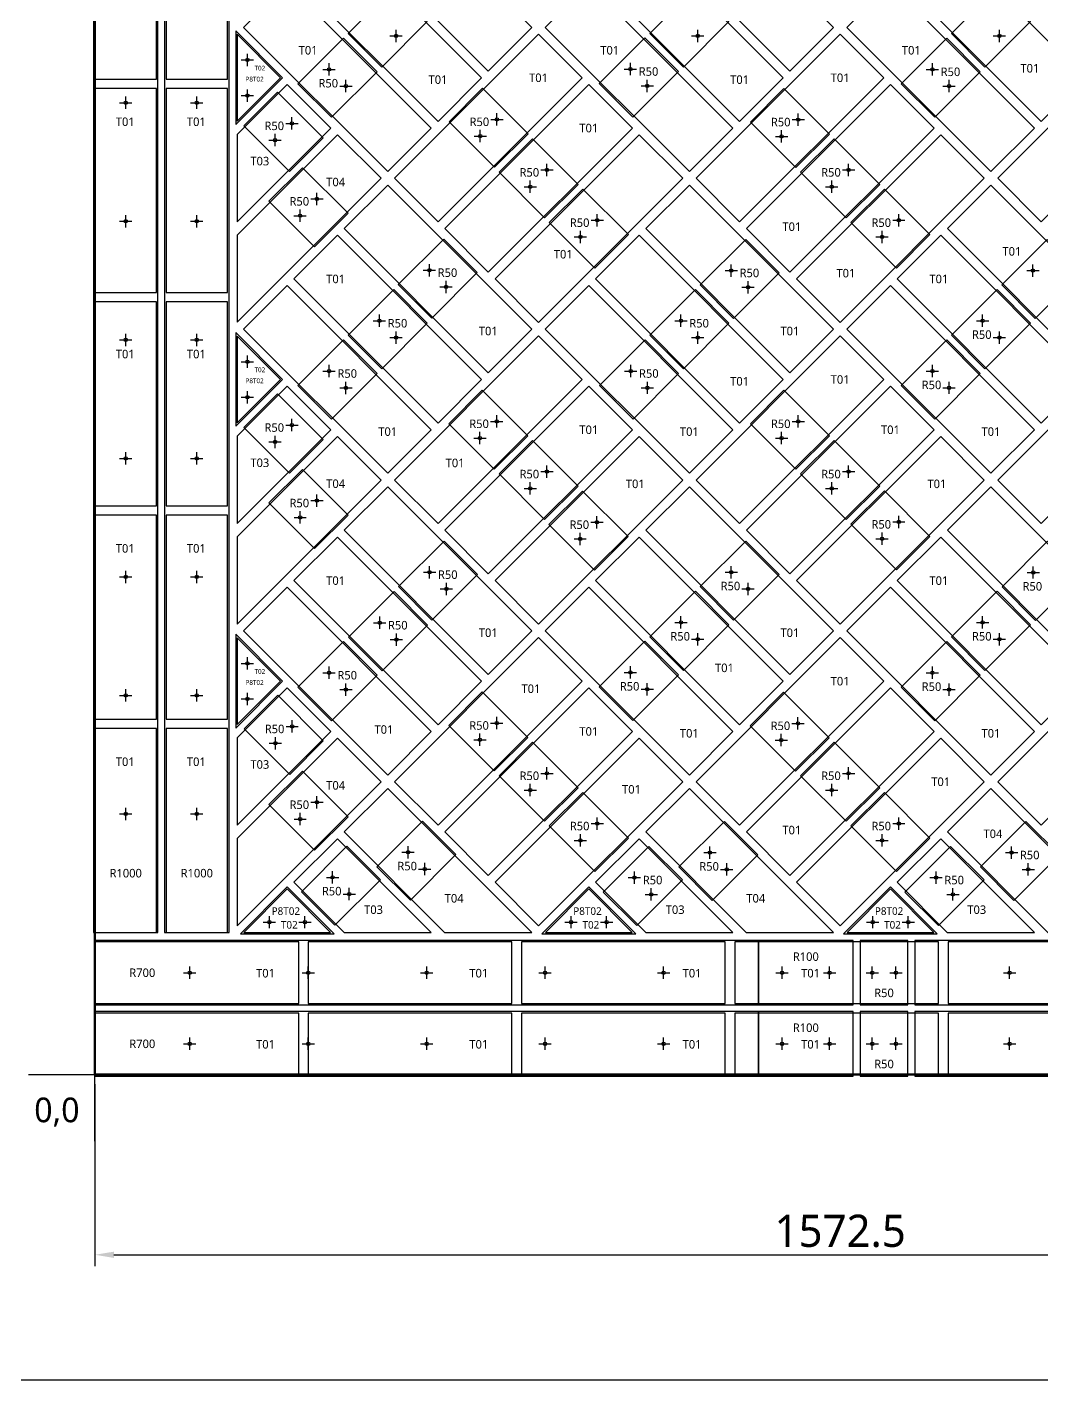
# Model space of a CAD drawing. Header units: millimetres. Extents: x -190 to 7814, y -8114 to 208.
# Drawn here: x 2501 to 3572, y -8114 to -6687 of the extents above; entities that cross this region are included whole.
import ezdxf
from ezdxf.enums import TextEntityAlignment as Align

# ---------------------------------------------------------------- set-up
doc = ezdxf.new("R2010")
doc.units = ezdxf.units.MM
for name, color, linetype in [('BOARD', 7, 'Continuous'), ('BORDER', 7, 'Continuous'), ('DIM', 8, 'Continuous'), ('ORIGIN', 1, 'Continuous'), ('P8_CLIP_PK_8T02', 14, 'Continuous'), ('P8_CLIP_R100', 30, 'Continuous'), ('P8_CLIP_R1000', 200, 'Continuous'), ('P8_CLIP_R50', 3, 'Continuous'), ('P8_CLIP_R700', 5, 'Continuous'), ('P8_HOLE', 1, 'Continuous'), ('P8_SLIP', 7, 'Continuous'), ('P8_TXT_B', 7, 'Continuous')]:
    doc.layers.add(name, color=color, linetype=linetype)
doc.styles.add('CN', font='msyh.ttc')
doc.dimstyles.new('MM', dxfattribs={"dimtxt": 34, "dimasz": 20, "dimexe": 12, "dimexo": 10, "dimgap": 8, "dimtad": 1, "dimdec": 1, "dimdsep": 46, "dimtxsty": 'CN', "dimcen": 2.5, "dimazin": 3, "dimtfac": 1, "dimtmove": 0, "dimatfit": 3})

msp = doc.modelspace()

# ---------------------------------------------------------------- linework, layer by layer
at = {"layer": 'BOARD', "lineweight": 50}
msp.add_lwpolyline([(2572.5, -7791.5), (4145, -7791.5), (4145, -6219), (2572.5, -6219)], close=True, dxfattribs=at)
at = {"layer": 'BORDER'}
msp.add_lwpolyline([(-190, -8113.5), (7813.67, -8113.5), (7813.67, 207.69), (-190, 207.69)], close=True, dxfattribs=at)
at = {"layer": 'ORIGIN'}
for p, q in [((2572.5, -7861.5), (2572.5, -7701.5)), ((2502.5, -7791.5), (2662.5, -7791.5))]:
    msp.add_line(p, q, dxfattribs=at)
at = {"layer": 'P8_CLIP_PK_8T02'}
for points in [[(2721, -6789.52), (2770.44, -6740.08), (2721, -6690.65)], [(2721, -7107.72), (2770.44, -7058.28), (2721, -7008.85)], [(2721, -7425.92), (2770.44, -7376.48), (2721, -7327.05)], [(2824.82, -7643), (2775.39, -7593.56), (2725.95, -7643)], [(3143.02, -7643), (3093.58, -7593.56), (3044.15, -7643)], [(3461.22, -7643), (3411.78, -7593.56), (3362.35, -7643)]]:
    msp.add_lwpolyline(points, close=True, dxfattribs=at)
at = {"layer": 'P8_CLIP_R100'}
for points in [[(3272.5, -7718), (3372.5, -7718), (3372.5, -7650), (3272.5, -7650)], [(3272.5, -7793), (3372.5, -7793), (3372.5, -7725), (3272.5, -7725)]]:
    msp.add_lwpolyline(points, close=True, dxfattribs=at)
at = {"layer": 'P8_CLIP_R1000'}
for points in [[(2639, -7641.5), (2639, -6641.5), (2571, -6641.5), (2571, -7641.5)], [(2714, -7641.5), (2714, -6641.5), (2646, -6641.5), (2646, -7641.5)]]:
    msp.add_lwpolyline(points, close=True, dxfattribs=at)
at = {"layer": 'P8_CLIP_R50'}
for points in [[(2875.09, -6728.77), (2839.73, -6693.42), (2887.82, -6645.33), (2923.17, -6680.69)], [(3193.29, -6728.77), (3157.93, -6693.42), (3206.02, -6645.33), (3241.37, -6680.69)], [(3511.48, -6728.77), (3476.13, -6693.42), (3524.21, -6645.33), (3559.57, -6680.69)], [(2822.05, -6781.81), (2786.7, -6746.45), (2834.78, -6698.37), (2870.14, -6733.72)], [(3139.94, -6781.49), (3104.58, -6746.13), (3152.66, -6698.05), (3188.02, -6733.41)], [(3458.45, -6781.8), (3423.1, -6746.45), (3471.18, -6698.37), (3506.53, -6733.72)], [(2777.81, -6838.78), (2813.17, -6803.42), (2765.08, -6755.34), (2729.73, -6790.7)], [(2994.2, -6834.52), (3029.55, -6799.16), (2981.47, -6751.08), (2946.11, -6786.44)], [(3312.08, -6834.83), (3347.43, -6799.48), (3299.35, -6751.4), (3264, -6786.75)], [(3046.92, -6887.87), (3082.27, -6852.52), (3034.19, -6804.43), (2998.83, -6839.79)], [(3365.11, -6887.87), (3400.47, -6852.52), (3352.39, -6804.43), (3317.03, -6839.79)], [(2804.24, -6918.42), (2839.59, -6883.06), (2791.51, -6834.98), (2756.15, -6870.33)], [(3099.95, -6940.9), (3135.3, -6905.55), (3087.22, -6857.47), (3051.87, -6892.82)], [(3418.15, -6940.9), (3453.5, -6905.55), (3405.42, -6857.47), (3370.07, -6892.82)], [(2927.81, -6993.62), (2892.45, -6958.26), (2940.53, -6910.18), (2975.89, -6945.54)], [(3246.32, -6993.93), (3210.97, -6958.58), (3259.05, -6910.5), (3294.4, -6945.85)], [(3564.52, -6993.93), (3529.17, -6958.58), (3577.25, -6910.5), (3612.6, -6945.85)], [(2875.09, -7046.97), (2839.73, -7011.61), (2887.82, -6963.53), (2923.17, -6998.89)], [(3193.29, -7046.97), (3157.93, -7011.61), (3206.02, -6963.53), (3241.37, -6998.89)], [(3511.48, -7046.97), (3476.13, -7011.61), (3524.21, -6963.53), (3559.57, -6998.89)], [(2822.05, -7100), (2786.7, -7064.65), (2834.78, -7016.57), (2870.14, -7051.92)], [(3140.25, -7100), (3104.9, -7064.65), (3152.98, -7016.57), (3188.33, -7051.92)], [(3458.45, -7100), (3423.1, -7064.65), (3471.18, -7016.57), (3506.53, -7051.92)], [(2777.81, -7156.98), (2813.17, -7121.62), (2765.08, -7073.54), (2729.73, -7108.89)], [(2993.88, -7153.03), (3029.24, -7117.68), (2981.15, -7069.6), (2945.8, -7104.95)], [(3312.08, -7153.03), (3347.43, -7117.68), (3299.35, -7069.6), (3264, -7104.95)], [(3046.92, -7206.07), (3082.27, -7170.71), (3034.19, -7122.63), (2998.83, -7157.98)], [(3365.11, -7206.07), (3400.47, -7170.71), (3352.39, -7122.63), (3317.03, -7157.98)], [(2804.24, -7236.61), (2839.59, -7201.26), (2791.51, -7153.18), (2756.16, -7188.53)], [(3099.63, -7259.42), (3134.99, -7224.06), (3086.91, -7175.98), (3051.55, -7211.34)], [(3418.15, -7259.1), (3453.5, -7223.75), (3405.42, -7175.67), (3370.07, -7211.02)], [(2928.12, -7312.13), (2892.77, -7276.78), (2940.85, -7228.7), (2976.2, -7264.05)], [(3246.32, -7312.13), (3210.97, -7276.78), (3259.05, -7228.7), (3294.4, -7264.05)], [(3564.84, -7312.45), (3529.48, -7277.09), (3577.56, -7229.01), (3612.92, -7264.37)], [(2875.41, -7365.48), (2840.05, -7330.13), (2888.13, -7282.04), (2923.49, -7317.4)], [(3193.29, -7365.17), (3157.93, -7329.81), (3206.02, -7281.73), (3241.37, -7317.08)], [(3511.48, -7365.17), (3476.13, -7329.81), (3524.21, -7281.73), (3559.57, -7317.08)], [(2822.05, -7418.2), (2786.7, -7382.85), (2834.78, -7334.76), (2870.14, -7370.12)], [(3139.94, -7417.89), (3104.58, -7382.53), (3152.66, -7334.45), (3188.02, -7369.8)], [(3458.45, -7418.2), (3423.1, -7382.85), (3471.18, -7334.76), (3506.53, -7370.12)], [(2993.88, -7471.23), (3029.24, -7435.88), (2981.15, -7387.79), (2945.8, -7423.15)], [(3311.76, -7471.55), (3347.12, -7436.19), (3299.04, -7388.11), (3263.68, -7423.47)], [(2778.13, -7474.86), (2813.48, -7439.5), (2765.4, -7391.42), (2730.04, -7426.77)], [(3046.92, -7524.27), (3082.27, -7488.91), (3034.19, -7440.83), (2998.83, -7476.18)], [(3365.11, -7524.27), (3400.47, -7488.91), (3352.39, -7440.83), (3317.03, -7476.18)], [(2804.24, -7554.81), (2839.6, -7519.46), (2791.51, -7471.37), (2756.16, -7506.73)], [(3099.95, -7577.3), (3135.31, -7541.95), (3087.22, -7493.86), (3051.87, -7529.22)], [(3418.15, -7577.3), (3453.5, -7541.95), (3405.42, -7493.86), (3370.07, -7529.22)], [(2905.32, -7607.53), (2869.96, -7572.17), (2918.04, -7524.09), (2953.4, -7559.45)], [(3223.83, -7607.85), (3188.48, -7572.49), (3236.56, -7524.41), (3271.92, -7559.76)], [(3542.03, -7607.84), (3506.68, -7572.49), (3554.76, -7524.41), (3590.11, -7559.76)], [(2825.68, -7633.96), (2790.32, -7598.6), (2838.41, -7550.52), (2873.76, -7585.87)], [(3144.2, -7634.27), (3108.84, -7598.92), (3156.92, -7550.83), (3192.28, -7586.19)], [(3462.39, -7634.27), (3427.04, -7598.92), (3475.12, -7550.83), (3510.48, -7586.19)], [(3380, -7718), (3430, -7718), (3430, -7650), (3380, -7650)], [(3380, -7793), (3430, -7793), (3430, -7725), (3380, -7725)]]:
    msp.add_lwpolyline(points, close=True, dxfattribs=at)
at = {"layer": 'P8_CLIP_R700'}
for points in [[(2572.5, -7718), (3272.5, -7718), (3272.5, -7650), (2572.5, -7650)], [(3437.5, -7718), (4137.5, -7718), (4137.5, -7650), (3437.5, -7650)], [(2572.5, -7793), (3272.5, -7793), (3272.5, -7725), (2572.5, -7725)], [(3437.5, -7793), (4137.5, -7793), (4137.5, -7725), (3437.5, -7725)]]:
    msp.add_lwpolyline(points, close=True, dxfattribs=at)
at = {"layer": 'P8_HOLE'}
for p, q in [((2890.29, -6702.39), (2890.29, -6689.39)), ((3208.49, -6702.39), (3208.49, -6689.39)), ((3526.69, -6702.39), (3526.69, -6689.39)), ((2883.79, -6695.89), (2896.79, -6695.89)), ((3201.99, -6695.89), (3214.99, -6695.89)), ((3520.19, -6695.89), (3533.19, -6695.89)), ((2733.32, -6727.84), (2733.32, -6714.84)), ((2726.82, -6721.34), (2739.82, -6721.34)), ((2813.08, -6731.25), (2826.08, -6731.25)), ((2819.58, -6737.75), (2819.58, -6724.75)), ((3130.96, -6730.93), (3143.96, -6730.93)), ((3137.46, -6737.43), (3137.46, -6724.43)), ((3449.48, -6731.25), (3462.48, -6731.25)), ((3455.98, -6737.75), (3455.98, -6724.75)), ((2830.76, -6748.93), (2843.76, -6748.93)), ((2837.26, -6755.43), (2837.26, -6742.43)), ((3148.64, -6748.61), (3161.64, -6748.61)), ((3155.14, -6755.11), (3155.14, -6742.11)), ((3467.15, -6748.92), (3480.15, -6748.92)), ((3473.65, -6755.42), (3473.65, -6742.42)), ((2605, -6773), (2605, -6760)), ((2680, -6773), (2680, -6760)), ((2726.82, -6758.82), (2739.82, -6758.82)), ((2733.32, -6765.32), (2733.32, -6752.32)), ((2598.5, -6766.5), (2611.5, -6766.5)), ((2673.5, -6766.5), (2686.5, -6766.5)), ((2996.67, -6790.46), (2996.67, -6777.46)), ((2773.79, -6788.22), (2786.79, -6788.22)), ((2780.29, -6794.72), (2780.29, -6781.72)), ((2990.17, -6783.96), (3003.17, -6783.96)), ((3308.05, -6784.28), (3321.05, -6784.28)), ((3314.55, -6790.78), (3314.55, -6777.78)), ((2756.11, -6805.9), (2769.11, -6805.9)), ((2762.61, -6812.4), (2762.61, -6799.4)), ((2972.49, -6801.64), (2985.49, -6801.64)), ((2978.99, -6808.14), (2978.99, -6795.14)), ((3290.38, -6801.95), (3303.38, -6801.95)), ((3296.88, -6808.45), (3296.88, -6795.45)), ((3049.39, -6843.81), (3049.39, -6830.81)), ((3367.59, -6843.81), (3367.59, -6830.81)), ((3031.71, -6861.49), (3031.71, -6848.49)), ((3042.89, -6837.31), (3055.89, -6837.31)), ((3349.91, -6861.49), (3349.91, -6848.49)), ((3361.09, -6837.31), (3374.09, -6837.31)), ((2806.71, -6874.36), (2806.71, -6861.36)), ((3025.21, -6854.99), (3038.21, -6854.99)), ((3343.41, -6854.99), (3356.41, -6854.99)), ((2800.21, -6867.86), (2813.21, -6867.86)), ((2598.5, -6891.5), (2611.5, -6891.5)), ((2605, -6898), (2605, -6885)), ((2673.5, -6891.5), (2686.5, -6891.5)), ((2680, -6898), (2680, -6885)), ((2782.53, -6885.54), (2795.53, -6885.54)), ((2789.03, -6892.04), (2789.03, -6879.04)), ((3095.92, -6890.35), (3108.92, -6890.35)), ((3102.42, -6896.85), (3102.42, -6883.85)), ((3414.12, -6890.35), (3427.12, -6890.35)), ((3420.62, -6896.85), (3420.62, -6883.85)), ((3084.75, -6914.52), (3084.75, -6901.52)), ((3402.95, -6914.52), (3402.95, -6901.52)), ((3078.25, -6908.02), (3091.25, -6908.02)), ((3396.45, -6908.02), (3409.45, -6908.02)), ((2918.83, -6943.06), (2931.83, -6943.06)), ((2925.33, -6949.56), (2925.33, -6936.56)), ((3237.35, -6943.38), (3250.35, -6943.38)), ((3243.85, -6949.88), (3243.85, -6936.88)), ((3555.55, -6943.38), (3568.55, -6943.38)), ((3562.05, -6949.88), (3562.05, -6936.88)), ((2936.51, -6960.74), (2949.51, -6960.74)), ((2943.01, -6967.24), (2943.01, -6954.24)), ((3255.02, -6961.05), (3268.02, -6961.05)), ((3261.52, -6967.55), (3261.52, -6954.55)), ((2872.61, -7002.91), (2872.61, -6989.91)), ((3190.81, -7002.91), (3190.81, -6989.91)), ((3509.01, -7002.91), (3509.01, -6989.91)), ((2866.11, -6996.41), (2879.11, -6996.41)), ((3184.31, -6996.41), (3197.31, -6996.41)), ((3502.51, -6996.41), (3515.51, -6996.41)), ((2598.5, -7016.5), (2611.5, -7016.5)), ((2605, -7023), (2605, -7010)), ((2673.5, -7016.5), (2686.5, -7016.5)), ((2680, -7023), (2680, -7010)), ((2883.79, -7014.09), (2896.79, -7014.09)), ((2890.29, -7020.59), (2890.29, -7007.59)), ((3201.99, -7014.09), (3214.99, -7014.09)), ((3208.49, -7020.59), (3208.49, -7007.59)), ((3520.19, -7014.09), (3533.19, -7014.09)), ((3526.69, -7020.59), (3526.69, -7007.59)), ((2733.32, -7046.04), (2733.32, -7033.04)), ((2726.82, -7039.54), (2739.82, -7039.54)), ((2819.58, -7055.94), (2819.58, -7042.94)), ((3137.78, -7055.95), (3137.78, -7042.95)), ((3455.98, -7055.95), (3455.98, -7042.95)), ((2813.08, -7049.44), (2826.08, -7049.44)), ((2837.25, -7073.63), (2837.25, -7060.63)), ((3131.28, -7049.45), (3144.28, -7049.45)), ((3155.45, -7073.62), (3155.45, -7060.62)), ((3449.48, -7049.45), (3462.48, -7049.45)), ((3473.65, -7073.62), (3473.65, -7060.62)), ((2726.82, -7077.02), (2739.82, -7077.02)), ((2733.32, -7083.52), (2733.32, -7070.52)), ((2830.75, -7067.13), (2843.75, -7067.13)), ((3148.95, -7067.12), (3161.95, -7067.12)), ((3467.15, -7067.12), (3480.15, -7067.12)), ((2780.29, -7112.92), (2780.29, -7099.92)), ((2989.86, -7102.48), (3002.86, -7102.48)), ((2996.36, -7108.98), (2996.36, -7095.98)), ((3308.05, -7102.48), (3321.05, -7102.48)), ((3314.55, -7108.98), (3314.55, -7095.98)), ((2762.61, -7130.6), (2762.61, -7117.6)), ((2773.79, -7106.42), (2786.79, -7106.42)), ((2972.18, -7120.15), (2985.18, -7120.15)), ((2978.68, -7126.65), (2978.68, -7113.65)), ((3290.38, -7120.15), (3303.38, -7120.15)), ((3296.88, -7126.65), (3296.88, -7113.65)), ((2756.11, -7124.1), (2769.11, -7124.1)), ((2598.5, -7141.5), (2611.5, -7141.5)), ((2605, -7148), (2605, -7135)), ((2673.5, -7141.5), (2686.5, -7141.5)), ((2680, -7148), (2680, -7135)), ((3042.89, -7155.51), (3055.89, -7155.51)), ((3049.39, -7162.01), (3049.39, -7149.01)), ((3361.09, -7155.51), (3374.09, -7155.51)), ((3367.59, -7162.01), (3367.59, -7149.01)), ((3025.21, -7173.19), (3038.21, -7173.19)), ((3031.71, -7179.69), (3031.71, -7166.69)), ((3343.41, -7173.19), (3356.41, -7173.19)), ((3349.91, -7179.69), (3349.91, -7166.69)), ((2800.21, -7186.06), (2813.21, -7186.06)), ((2806.71, -7192.56), (2806.71, -7179.56)), ((2782.54, -7203.73), (2795.54, -7203.73)), ((2789.04, -7210.23), (2789.04, -7197.23)), ((3102.11, -7215.36), (3102.11, -7202.36)), ((3420.62, -7215.05), (3420.62, -7202.05)), ((3084.43, -7233.04), (3084.43, -7220.04)), ((3095.61, -7208.86), (3108.61, -7208.86)), ((3402.95, -7232.72), (3402.95, -7219.72)), ((3414.12, -7208.55), (3427.12, -7208.55)), ((3077.93, -7226.54), (3090.93, -7226.54)), ((3396.45, -7226.22), (3409.45, -7226.22)), ((2605, -7273), (2605, -7260)), ((2680, -7273), (2680, -7260)), ((2919.15, -7261.58), (2932.15, -7261.58)), ((2925.65, -7268.08), (2925.65, -7255.08)), ((3237.35, -7261.58), (3250.35, -7261.58)), ((3243.85, -7268.08), (3243.85, -7255.08)), ((3555.86, -7261.89), (3568.86, -7261.89)), ((3562.36, -7268.39), (3562.36, -7255.39)), ((2598.5, -7266.5), (2611.5, -7266.5)), ((2673.5, -7266.5), (2686.5, -7266.5)), ((2943.32, -7285.75), (2943.32, -7272.75)), ((3261.52, -7285.75), (3261.52, -7272.75)), ((2936.82, -7279.25), (2949.82, -7279.25)), ((3255.02, -7279.25), (3268.02, -7279.25)), ((2866.43, -7314.92), (2879.43, -7314.92)), ((2872.93, -7321.42), (2872.93, -7308.42)), ((3184.31, -7314.61), (3197.31, -7314.61)), ((3190.81, -7321.11), (3190.81, -7308.11)), ((3502.51, -7314.61), (3515.51, -7314.61)), ((3509.01, -7321.11), (3509.01, -7308.11)), ((2884.11, -7332.6), (2897.11, -7332.6)), ((2890.61, -7339.1), (2890.61, -7326.1)), ((3201.99, -7332.29), (3214.99, -7332.29)), ((3208.49, -7338.79), (3208.49, -7325.79)), ((3520.19, -7332.29), (3533.19, -7332.29)), ((3526.69, -7338.79), (3526.69, -7325.79)), ((2726.82, -7357.74), (2739.82, -7357.74)), ((2733.32, -7364.24), (2733.32, -7351.24)), ((2819.58, -7374.14), (2819.58, -7361.14)), ((3137.46, -7373.83), (3137.46, -7360.83)), ((3455.97, -7374.15), (3455.97, -7361.15)), ((2813.08, -7367.64), (2826.08, -7367.64)), ((3130.96, -7367.33), (3143.96, -7367.33)), ((3449.47, -7367.65), (3462.47, -7367.65)), ((2605, -7398), (2605, -7385)), ((2680, -7398), (2680, -7385)), ((2733.32, -7401.72), (2733.32, -7388.72)), ((2830.76, -7385.32), (2843.76, -7385.32)), ((2837.26, -7391.82), (2837.26, -7378.82)), ((3148.64, -7385.01), (3161.64, -7385.01)), ((3155.14, -7391.51), (3155.14, -7378.51)), ((3467.16, -7385.32), (3480.16, -7385.32)), ((3473.66, -7391.82), (3473.66, -7378.82)), ((2598.5, -7391.5), (2611.5, -7391.5)), ((2673.5, -7391.5), (2686.5, -7391.5)), ((2726.82, -7395.22), (2739.82, -7395.22)), ((2780.6, -7430.8), (2780.6, -7417.8)), ((2996.36, -7427.17), (2996.36, -7414.17)), ((3314.24, -7427.49), (3314.24, -7414.49)), ((2774.1, -7424.3), (2787.1, -7424.3)), ((2978.68, -7444.85), (2978.68, -7431.85)), ((2989.86, -7420.67), (3002.86, -7420.67)), ((3296.56, -7445.17), (3296.56, -7432.17)), ((3307.74, -7420.99), (3320.74, -7420.99)), ((2756.42, -7441.98), (2769.42, -7441.98)), ((2762.92, -7448.48), (2762.92, -7435.48)), ((2972.18, -7438.35), (2985.18, -7438.35)), ((3290.06, -7438.67), (3303.06, -7438.67)), ((3042.89, -7473.71), (3055.89, -7473.71)), ((3049.39, -7480.21), (3049.39, -7467.21)), ((3361.09, -7473.71), (3374.09, -7473.71)), ((3367.59, -7480.21), (3367.59, -7467.21)), ((3031.71, -7497.89), (3031.71, -7484.89)), ((3349.91, -7497.89), (3349.91, -7484.89)), ((2800.22, -7504.25), (2813.22, -7504.25)), ((2806.72, -7510.75), (2806.72, -7497.75)), ((3025.21, -7491.39), (3038.21, -7491.39)), ((3343.41, -7491.39), (3356.41, -7491.39)), ((2598.5, -7516.5), (2611.5, -7516.5)), ((2605, -7523), (2605, -7510)), ((2673.5, -7516.5), (2686.5, -7516.5)), ((2680, -7523), (2680, -7510)), ((2789.04, -7528.43), (2789.04, -7515.43)), ((2782.54, -7521.93), (2795.54, -7521.93)), ((3095.93, -7526.74), (3108.93, -7526.74)), ((3102.43, -7533.24), (3102.43, -7520.24)), ((3414.12, -7526.74), (3427.12, -7526.74)), ((3420.62, -7533.24), (3420.62, -7520.24)), ((3078.25, -7544.42), (3091.25, -7544.42)), ((3084.75, -7550.92), (3084.75, -7537.92)), ((3396.45, -7544.42), (3409.45, -7544.42)), ((3402.95, -7550.92), (3402.95, -7537.92)), ((2896.34, -7556.97), (2909.34, -7556.97)), ((2902.84, -7563.47), (2902.84, -7550.47)), ((3214.86, -7557.29), (3227.86, -7557.29)), ((3221.36, -7563.79), (3221.36, -7550.79)), ((3533.06, -7557.29), (3546.06, -7557.29)), ((3539.56, -7563.79), (3539.56, -7550.79)), ((2914.02, -7574.65), (2927.02, -7574.65)), ((2920.52, -7581.15), (2920.52, -7568.15)), ((3232.54, -7574.97), (3245.54, -7574.97)), ((3239.04, -7581.47), (3239.04, -7568.47)), ((3550.73, -7574.96), (3563.73, -7574.96)), ((3557.23, -7581.46), (3557.23, -7568.46)), ((2816.7, -7583.4), (2829.7, -7583.4)), ((2823.2, -7589.9), (2823.2, -7576.9)), ((3135.22, -7583.71), (3148.22, -7583.71)), ((3141.72, -7590.21), (3141.72, -7577.21)), ((3453.42, -7583.71), (3466.42, -7583.71)), ((3459.92, -7590.21), (3459.92, -7577.21)), ((2834.38, -7601.08), (2847.38, -7601.08)), ((2840.88, -7607.58), (2840.88, -7594.58)), ((3152.9, -7601.39), (3165.9, -7601.39)), ((3159.4, -7607.89), (3159.4, -7594.89)), ((3471.1, -7601.39), (3484.1, -7601.39)), ((3477.6, -7607.89), (3477.6, -7594.89)), ((2750.14, -7630.68), (2763.14, -7630.68)), ((2756.64, -7637.18), (2756.64, -7624.18)), ((2787.62, -7630.68), (2800.62, -7630.68)), ((2794.12, -7637.18), (2794.12, -7624.18)), ((3068.34, -7630.68), (3081.34, -7630.68)), ((3074.84, -7637.18), (3074.84, -7624.18)), ((3105.82, -7630.68), (3118.82, -7630.68)), ((3112.32, -7637.18), (3112.32, -7624.18)), ((3386.54, -7630.68), (3399.54, -7630.68)), ((3393.04, -7637.18), (3393.04, -7624.18)), ((3424.02, -7630.68), (3437.02, -7630.68)), ((3430.52, -7637.18), (3430.52, -7624.18)), ((2666, -7684), (2679, -7684)), ((2672.5, -7690.5), (2672.5, -7677.5)), ((2791, -7684), (2804, -7684)), ((2797.5, -7690.5), (2797.5, -7677.5)), ((2916, -7684), (2929, -7684)), ((2922.5, -7690.5), (2922.5, -7677.5)), ((3041, -7684), (3054, -7684)), ((3047.5, -7690.5), (3047.5, -7677.5)), ((3166, -7684), (3179, -7684)), ((3172.5, -7690.5), (3172.5, -7677.5)), ((3291, -7684), (3304, -7684)), ((3297.5, -7690.5), (3297.5, -7677.5)), ((3341, -7684), (3354, -7684)), ((3347.5, -7690.5), (3347.5, -7677.5)), ((3386, -7684), (3399, -7684)), ((3392.5, -7690.5), (3392.5, -7677.5)), ((3411, -7684), (3424, -7684)), ((3417.5, -7690.5), (3417.5, -7677.5)), ((3531, -7684), (3544, -7684)), ((3537.5, -7690.5), (3537.5, -7677.5)), ((2666, -7759), (2679, -7759)), ((2672.5, -7765.5), (2672.5, -7752.5)), ((2791, -7759), (2804, -7759)), ((2797.5, -7765.5), (2797.5, -7752.5)), ((2916, -7759), (2929, -7759)), ((2922.5, -7765.5), (2922.5, -7752.5)), ((3041, -7759), (3054, -7759)), ((3047.5, -7765.5), (3047.5, -7752.5)), ((3166, -7759), (3179, -7759)), ((3172.5, -7765.5), (3172.5, -7752.5)), ((3291, -7759), (3304, -7759)), ((3297.5, -7765.5), (3297.5, -7752.5)), ((3341, -7759), (3354, -7759)), ((3347.5, -7765.5), (3347.5, -7752.5)), ((3386, -7759), (3399, -7759)), ((3392.5, -7765.5), (3392.5, -7752.5)), ((3411, -7759), (3424, -7759)), ((3417.5, -7765.5), (3417.5, -7752.5)), ((3531, -7759), (3544, -7759)), ((3537.5, -7765.5), (3537.5, -7752.5))]:
    msp.add_line(p, q, dxfattribs=at)
for centre in [(2890.29, -6695.89), (3208.49, -6695.89), (3526.69, -6695.89), (2733.32, -6721.34), (2819.58, -6731.25), (3137.46, -6730.93), (3455.98, -6731.25), (2837.26, -6748.93), (3155.14, -6748.61), (3473.65, -6748.92), (2733.32, -6758.82), (2605, -6766.5), (2680, -6766.5), (2780.29, -6788.22), (2996.67, -6783.96), (3314.55, -6784.28), (2762.61, -6805.9), (2978.99, -6801.64), (3296.88, -6801.95), (3049.39, -6837.31), (3367.59, -6837.31), (3031.71, -6854.99), (3349.91, -6854.99), (2806.71, -6867.86), (2605, -6891.5), (2680, -6891.5), (2789.03, -6885.54), (3102.42, -6890.35), (3420.62, -6890.35), (3084.75, -6908.02), (3402.95, -6908.02), (2925.33, -6943.06), (3243.85, -6943.38), (3562.05, -6943.38), (2943.01, -6960.74), (3261.52, -6961.05), (2872.61, -6996.41), (3190.81, -6996.41), (3509.01, -6996.41), (2605, -7016.5), (2680, -7016.5), (2890.29, -7014.09), (3208.49, -7014.09), (3526.69, -7014.09), (2733.32, -7039.54), (2819.58, -7049.44), (3137.78, -7049.45), (3455.98, -7049.45), (2733.32, -7077.02), (2837.25, -7067.13), (3155.45, -7067.12), (3473.65, -7067.12), (2780.29, -7106.42), (2996.36, -7102.48), (3314.55, -7102.48), (2978.68, -7120.15), (3296.88, -7120.15), (2762.61, -7124.1), (2605, -7141.5), (2680, -7141.5), (3049.39, -7155.51), (3367.59, -7155.51), (3031.71, -7173.19), (3349.91, -7173.19), (2806.71, -7186.06), (2789.04, -7203.73), (3102.11, -7208.86), (3420.62, -7208.55), (3084.43, -7226.54), (3402.95, -7226.22), (2925.65, -7261.58), (3243.85, -7261.58), (3562.36, -7261.89), (2605, -7266.5), (2680, -7266.5), (2943.32, -7279.25), (3261.52, -7279.25), (2872.93, -7314.92), (3190.81, -7314.61), (3509.01, -7314.61), (2890.61, -7332.6), (3208.49, -7332.29), (3526.69, -7332.29), (2733.32, -7357.74), (2819.58, -7367.64), (3137.46, -7367.33), (3455.97, -7367.65), (2605, -7391.5), (2680, -7391.5), (2837.26, -7385.32), (3155.14, -7385.01), (3473.66, -7385.32), (2733.32, -7395.22), (2996.36, -7420.67), (3314.24, -7420.99), (2780.6, -7424.3), (2762.92, -7441.98), (2978.68, -7438.35), (3296.56, -7438.67), (3049.39, -7473.71), (3367.59, -7473.71), (3031.71, -7491.39), (3349.91, -7491.39), (2806.72, -7504.25), (2605, -7516.5), (2680, -7516.5), (2789.04, -7521.93), (3102.43, -7526.74), (3420.62, -7526.74), (3084.75, -7544.42), (3402.95, -7544.42), (2902.84, -7556.97), (3221.36, -7557.29), (3539.56, -7557.29), (2920.52, -7574.65), (3239.04, -7574.97), (3557.23, -7574.96), (2823.2, -7583.4), (3141.72, -7583.71), (3459.92, -7583.71), (2840.88, -7601.08), (3159.4, -7601.39), (3477.6, -7601.39), (2756.64, -7630.68), (2794.12, -7630.68), (3074.84, -7630.68), (3112.32, -7630.68), (3393.04, -7630.68), (3430.52, -7630.68), (2672.5, -7684), (2797.5, -7684), (2922.5, -7684), (3047.5, -7684), (3172.5, -7684), (3297.5, -7684), (3347.5, -7684), (3392.5, -7684), (3417.5, -7684), (3537.5, -7684), (2672.5, -7759), (2797.5, -7759), (2922.5, -7759), (3047.5, -7759), (3172.5, -7759), (3297.5, -7759), (3347.5, -7759), (3392.5, -7759), (3417.5, -7759), (3537.5, -7759)]:
    msp.add_circle(centre, 1.75, dxfattribs=at)
at = {"layer": 'P8_SLIP'}
for points in [[(2572.5, -6741.5), (2637.5, -6741.5), (2637.5, -6526.5), (2572.5, -6526.5)], [(2647.5, -6741.5), (2712.5, -6741.5), (2712.5, -6526.5), (2647.5, -6526.5)], [(2987.52, -6733.01), (3033.48, -6687.05), (2881.45, -6535.02), (2835.49, -6580.99)], [(3305.72, -6733.01), (3351.68, -6687.05), (3199.65, -6535.02), (3153.69, -6580.99)], [(2934.49, -6786.05), (2980.45, -6740.08), (2828.42, -6588.06), (2782.46, -6634.02)], [(3252.68, -6786.05), (3298.65, -6740.08), (3146.62, -6588.06), (3100.66, -6634.02)], [(3570.88, -6786.05), (3616.84, -6740.08), (3464.82, -6588.06), (3418.85, -6634.02)], [(2881.45, -6839.08), (2927.41, -6793.12), (2775.39, -6641.09), (2729.42, -6687.05)], [(3199.65, -6839.08), (3245.61, -6793.12), (3093.58, -6641.09), (3047.62, -6687.05)], [(3517.85, -6839.08), (3563.81, -6793.12), (3411.78, -6641.09), (3365.82, -6687.05)], [(2722.5, -6785.9), (2768.32, -6740.08), (2722.5, -6694.27)], [(2934.49, -6892.11), (3086.51, -6740.08), (3040.55, -6694.12), (2888.52, -6846.15)], [(3252.68, -6892.11), (3404.71, -6740.08), (3358.75, -6694.12), (3206.72, -6846.15)], [(3570.88, -6892.11), (3722.91, -6740.08), (3676.95, -6694.12), (3524.92, -6846.15)], [(2722.5, -6891.97), (2821.35, -6793.12), (2775.39, -6747.16), (2722.5, -6800.04)], [(2987.52, -6945.15), (3139.55, -6793.12), (3093.58, -6747.16), (2941.56, -6899.18)], [(3305.72, -6945.15), (3457.74, -6793.12), (3411.78, -6747.16), (3259.76, -6899.18)], [(2572.5, -6966.5), (2637.5, -6966.5), (2637.5, -6751.5), (2572.5, -6751.5)], [(2647.5, -6966.5), (2712.5, -6966.5), (2712.5, -6751.5), (2647.5, -6751.5)], [(2722.5, -6998.03), (2874.38, -6846.15), (2828.42, -6800.19), (2722.5, -6906.11)], [(3040.55, -6998.18), (3192.58, -6846.15), (3146.62, -6800.19), (2994.59, -6952.22)], [(3358.75, -6998.18), (3510.78, -6846.15), (3464.82, -6800.19), (3312.79, -6952.22)], [(2987.52, -7051.21), (3033.48, -7005.25), (2881.45, -6853.22), (2835.49, -6899.18)], [(3305.72, -7051.21), (3351.68, -7005.25), (3199.65, -6853.22), (3153.69, -6899.18)], [(3623.92, -7051.21), (3669.88, -7005.25), (3517.85, -6853.22), (3471.89, -6899.18)], [(2934.49, -7104.24), (2980.45, -7058.28), (2828.42, -6906.26), (2782.46, -6952.22)], [(3252.68, -7104.24), (3298.65, -7058.28), (3146.62, -6906.26), (3100.66, -6952.22)], [(3570.88, -7104.24), (3616.84, -7058.28), (3464.82, -6906.26), (3418.85, -6952.22)], [(2881.45, -7157.28), (2927.41, -7111.32), (2775.39, -6959.29), (2729.42, -7005.25)], [(3199.65, -7157.28), (3245.61, -7111.32), (3093.58, -6959.29), (3047.62, -7005.25)], [(3517.85, -7157.28), (3563.81, -7111.32), (3411.78, -6959.29), (3365.82, -7005.25)], [(2572.5, -7191.5), (2637.5, -7191.5), (2637.5, -6976.5), (2572.5, -6976.5)], [(2647.5, -7191.5), (2712.5, -7191.5), (2712.5, -6976.5), (2647.5, -6976.5)], [(2722.5, -7104.1), (2768.32, -7058.28), (2722.5, -7012.47)], [(2934.49, -7210.31), (3086.51, -7058.28), (3040.55, -7012.32), (2888.52, -7164.35)], [(3252.68, -7210.31), (3404.71, -7058.28), (3358.75, -7012.32), (3206.72, -7164.35)], [(3570.88, -7210.31), (3722.91, -7058.28), (3676.95, -7012.32), (3524.92, -7164.35)], [(2722.5, -7210.16), (2821.35, -7111.32), (2775.39, -7065.35), (2722.5, -7118.24)], [(2987.52, -7263.34), (3139.55, -7111.32), (3093.58, -7065.35), (2941.56, -7217.38)], [(3305.72, -7263.34), (3457.74, -7111.32), (3411.78, -7065.35), (3259.76, -7217.38)], [(2722.5, -7316.23), (2874.38, -7164.35), (2828.42, -7118.39), (2722.5, -7224.31)], [(3040.55, -7316.38), (3192.58, -7164.35), (3146.62, -7118.39), (2994.59, -7270.42)], [(3358.75, -7316.38), (3510.78, -7164.35), (3464.82, -7118.39), (3312.79, -7270.42)], [(2987.52, -7369.41), (3033.48, -7323.45), (2881.45, -7171.42), (2835.49, -7217.38)], [(3305.72, -7369.41), (3351.68, -7323.45), (3199.65, -7171.42), (3153.69, -7217.38)], [(3623.92, -7369.41), (3669.88, -7323.45), (3517.85, -7171.42), (3471.89, -7217.38)], [(2572.5, -7416.5), (2637.5, -7416.5), (2637.5, -7201.5), (2572.5, -7201.5)], [(2647.5, -7416.5), (2712.5, -7416.5), (2712.5, -7201.5), (2647.5, -7201.5)], [(2934.49, -7422.44), (2980.45, -7376.48), (2828.42, -7224.45), (2782.46, -7270.42)], [(3252.68, -7422.44), (3298.65, -7376.48), (3146.62, -7224.45), (3100.66, -7270.42)], [(3570.88, -7422.44), (3616.84, -7376.48), (3464.82, -7224.45), (3418.85, -7270.42)], [(2881.45, -7475.48), (2927.41, -7429.51), (2775.39, -7277.49), (2729.42, -7323.45)], [(3199.65, -7475.48), (3245.61, -7429.51), (3093.58, -7277.49), (3047.62, -7323.45)], [(3517.85, -7475.48), (3563.81, -7429.51), (3411.78, -7277.49), (3365.82, -7323.45)], [(2722.5, -7422.3), (2768.32, -7376.48), (2722.5, -7330.67)], [(2934.49, -7528.51), (3086.51, -7376.48), (3040.55, -7330.52), (2888.52, -7482.55)], [(3252.68, -7528.51), (3404.71, -7376.48), (3358.75, -7330.52), (3206.72, -7482.55)], [(3570.88, -7528.51), (3722.91, -7376.48), (3676.95, -7330.52), (3524.92, -7482.55)], [(2722.5, -7528.36), (2821.35, -7429.51), (2775.39, -7383.55), (2722.5, -7436.44)], [(2987.52, -7581.54), (3139.55, -7429.51), (3093.58, -7383.55), (2941.56, -7535.58)], [(3305.72, -7581.54), (3457.74, -7429.51), (3411.78, -7383.55), (3259.76, -7535.58)], [(2572.5, -7641.5), (2637.5, -7641.5), (2637.5, -7426.5), (2572.5, -7426.5)], [(2647.5, -7641.5), (2712.5, -7641.5), (2712.5, -7426.5), (2647.5, -7426.5)], [(2722.5, -7634.43), (2874.38, -7482.55), (2828.42, -7436.59), (2722.5, -7542.51)], [(3040.55, -7634.58), (3192.58, -7482.55), (3146.62, -7436.59), (2994.59, -7588.61)], [(3358.75, -7634.58), (3510.78, -7482.55), (3464.82, -7436.59), (3312.79, -7588.61)], [(2941.41, -7641.5), (3033.33, -7641.5), (2881.45, -7489.62), (2835.49, -7535.58)], [(3259.61, -7641.5), (3351.53, -7641.5), (3199.65, -7489.62), (3153.69, -7535.58)], [(3577.81, -7641.5), (3669.73, -7641.5), (3517.85, -7489.62), (3471.89, -7535.58)], [(2835.34, -7641.5), (2927.27, -7641.5), (2828.42, -7542.65), (2782.46, -7588.61)], [(3153.54, -7641.5), (3245.47, -7641.5), (3146.62, -7542.65), (3100.66, -7588.61)], [(3471.74, -7641.5), (3563.66, -7641.5), (3464.82, -7542.65), (3418.85, -7588.61)], [(2821.2, -7641.5), (2775.39, -7595.68), (2729.57, -7641.5)], [(3139.4, -7641.5), (3093.58, -7595.68), (3047.77, -7641.5)], [(3457.6, -7641.5), (3411.78, -7595.68), (3365.97, -7641.5)], [(2572.5, -7716.5), (2787.5, -7716.5), (2787.5, -7651.5), (2572.5, -7651.5)], [(2797.5, -7716.5), (3012.5, -7716.5), (3012.5, -7651.5), (2797.5, -7651.5)], [(3022.5, -7716.5), (3237.5, -7716.5), (3237.5, -7651.5), (3022.5, -7651.5)], [(3247.5, -7716.5), (3462.5, -7716.5), (3462.5, -7651.5), (3247.5, -7651.5)], [(3472.5, -7716.5), (3687.5, -7716.5), (3687.5, -7651.5), (3472.5, -7651.5)], [(2572.5, -7791.5), (2787.5, -7791.5), (2787.5, -7726.5), (2572.5, -7726.5)], [(2797.5, -7791.5), (3012.5, -7791.5), (3012.5, -7726.5), (2797.5, -7726.5)], [(3022.5, -7791.5), (3237.5, -7791.5), (3237.5, -7726.5), (3022.5, -7726.5)], [(3247.5, -7791.5), (3462.5, -7791.5), (3462.5, -7726.5), (3247.5, -7726.5)], [(3472.5, -7791.5), (3687.5, -7791.5), (3687.5, -7726.5), (3472.5, -7726.5)]]:
    msp.add_lwpolyline(points, close=True, dxfattribs=at)

# ---------------------------------------------------------------- texts
at = {"layer": 'ORIGIN', "style": 'CN'}
msp.add_text('0,0', height=26, dxfattribs=at).set_placement((2508.5, -7849.5), align=Align.BOTTOM_LEFT)
at = {"layer": 'P8_CLIP_PK_8T02', "style": 'CN'}
for height, p in [(5, (2741, -6741.52)), (5, (2741, -7059.72)), (5, (2741, -7377.92)), (8, (2773.95, -7619)), (8, (3092.15, -7619)), (8, (3410.35, -7619))]:
    msp.add_text('P8T02', height=height, dxfattribs=at).set_placement(p, align=Align.MIDDLE_CENTER)
at = {"layer": 'P8_CLIP_R100', "style": 'CN'}
for p in [(3322.5, -7667), (3322.5, -7742)]:
    msp.add_text('R100', height=9, dxfattribs=at).set_placement(p, align=Align.MIDDLE_CENTER)
at = {"layer": 'P8_CLIP_R1000', "style": 'CN'}
for p in [(2605, -7579), (2680, -7579)]:
    msp.add_text('R1000', height=9, dxfattribs=at).set_placement(p, align=Align.MIDDLE_CENTER)
at = {"layer": 'P8_CLIP_R50', "style": 'CN'}
for p in [(3156.58, -6733.49), (3475.1, -6733.8), (2818.7, -6745.81), (2761.73, -6790.78), (2978.11, -6786.52), (3296, -6786.83), (3030.83, -6839.87), (3349.03, -6839.87), (2788.15, -6870.42), (3083.87, -6892.9), (3402.07, -6892.9), (2944.45, -6945.62), (3262.97, -6945.93), (2891.73, -6998.97), (3209.93, -6998.97), (3508.13, -7010.97), (2838.7, -7052), (3156.9, -7052), (3455.1, -7064), (2761.73, -7108.98), (2977.8, -7105.03), (3296, -7105.03), (3030.83, -7158.07), (3349.03, -7158.07), (2788.16, -7188.61), (3083.55, -7211.42), (3402.07, -7211.1), (2944.77, -7264.13), (3242.97, -7276.13), (3561.48, -7276.45), (2892.05, -7317.48), (3189.93, -7329.17), (3508.13, -7329.17), (2838.7, -7370.2), (3136.58, -7381.89), (3455.1, -7382.2), (2977.8, -7423.23), (3295.68, -7423.55), (2762.04, -7426.86), (3030.83, -7476.27), (3349.03, -7476.27), (2788.16, -7506.81), (3083.87, -7529.3), (3402.07, -7529.3), (3558.68, -7559.84), (2901.96, -7571.53), (3220.48, -7571.85), (3160.84, -7586.27), (3479.04, -7586.27), (2822.32, -7597.96), (3405, -7705.25), (3405, -7780.25)]:
    msp.add_text('R50', height=9, dxfattribs=at).set_placement(p, align=Align.MIDDLE_CENTER)
at = {"layer": 'P8_CLIP_R700', "style": 'CN'}
for p in [(2622.5, -7684), (2622.5, -7759)]:
    msp.add_text('R700', height=9, dxfattribs=at).set_placement(p, align=Align.MIDDLE_CENTER)
at = {"layer": 'P8_TXT_B', "style": 'CN'}
for s, height, p in [('T01', 9, (2797.42, -6711.08)), ('T01', 9, (3115.62, -6711.08)), ('T01', 9, (3433.82, -6711.08)), ('T02', 5, (2746.5, -6729.9)), ('T01', 9, (3558.85, -6730.05)), ('T01', 9, (2934.46, -6742.05)), ('T01', 9, (3040.52, -6740.11)), ('T01', 9, (3252.66, -6742.05)), ('T01', 9, (3358.72, -6740.11)), ('T01', 9, (2604.5, -6786.5)), ('T01', 9, (2679.5, -6786.5)), ('T01', 9, (3093.56, -6793.15)), ('T03', 9, (2746.5, -6827.97)), ('T04', 9, (2826.5, -6850.03)), ('T01', 9, (3307.76, -6897.15)), ('T01', 9, (3539.89, -6923.21)), ('T01', 9, (3066.59, -6926.18)), ('T01', 9, (2826.46, -6952.24)), ('T01', 9, (3364.79, -6946.18)), ('T01', 9, (3462.85, -6952.24)), ('T01', 9, (2987.49, -7007.21)), ('T01', 9, (3305.69, -7007.21)), ('T01', 9, (2604.5, -7031.5)), ('T01', 9, (2679.5, -7031.5)), ('T02', 5, (2746.5, -7048.1)), ('T01', 9, (3252.66, -7060.24)), ('T01', 9, (3358.72, -7058.31)), ('T01', 9, (2881.42, -7113.28)), ('T01', 9, (3093.56, -7111.34)), ('T01', 9, (3199.62, -7113.28)), ('T01', 9, (3411.76, -7111.34)), ('T01', 9, (3517.82, -7113.28)), ('T03', 9, (2746.5, -7146.16)), ('T01', 9, (2952.52, -7146.31)), ('T04', 9, (2826.5, -7168.23)), ('T01', 9, (3142.59, -7168.38)), ('T01', 9, (3460.79, -7168.38)), ('T01', 9, (2604.5, -7236.5)), ('T01', 9, (2679.5, -7236.5)), ('T01', 9, (2826.46, -7270.44)), ('T01', 9, (3462.85, -7270.44)), ('T01', 9, (2987.49, -7325.41)), ('T01', 9, (3305.69, -7325.41)), ('T01', 9, (3236.66, -7362.44)), ('T02', 5, (2746.5, -7366.3)), ('T01', 9, (3358.72, -7376.51)), ('T01', 9, (3032.52, -7384.51)), ('T01', 9, (2877.42, -7427.48)), ('T01', 9, (3093.56, -7429.54)), ('T01', 9, (3199.62, -7431.48)), ('T01', 9, (3517.82, -7431.48)), ('T01', 9, (2604.5, -7461.5)), ('T01', 9, (2679.5, -7461.5)), ('T03', 9, (2746.5, -7464.36)), ('T04', 9, (2826.5, -7486.43)), ('T01', 9, (3138.59, -7490.58)), ('T01', 9, (3464.79, -7482.58)), ('T01', 9, (3307.76, -7533.54)), ('T04', 9, (3519.89, -7537.5)), ('T04', 9, (2951.49, -7605.5)), ('T04', 9, (3269.69, -7605.5)), ('T03', 9, (2866.46, -7617.5)), ('T03', 9, (3184.66, -7617.5)), ('T03', 9, (3502.85, -7617.5)), ('T02', 8, (2777.57, -7633.5)), ('T02', 8, (3095.77, -7633.5)), ('T02', 8, (3413.97, -7633.5)), ('T01', 9, (2752.5, -7684.5)), ('T01', 9, (2977.5, -7684.5)), ('T01', 9, (3202.5, -7684.5)), ('T01', 9, (3327.5, -7684.5)), ('T01', 9, (2752.5, -7759.5)), ('T01', 9, (2977.5, -7759.5)), ('T01', 9, (3202.5, -7759.5)), ('T01', 9, (3327.5, -7759.5))]:
    msp.add_text(s, height=height, dxfattribs=at).set_placement(p, align=Align.MIDDLE_CENTER)

# ---------------------------------------------------------------- dimensions: what is measured, and where the dimension line sits
at = {"layer": 'DIM'}
msp.add_linear_dim(base=(2572.5, -7981.5), p1=(2572.5, -7791.5), p2=(4145, -7791.5), dimstyle='MM', dxfattribs=at).render()

doc.saveas('drawing.dxf')
